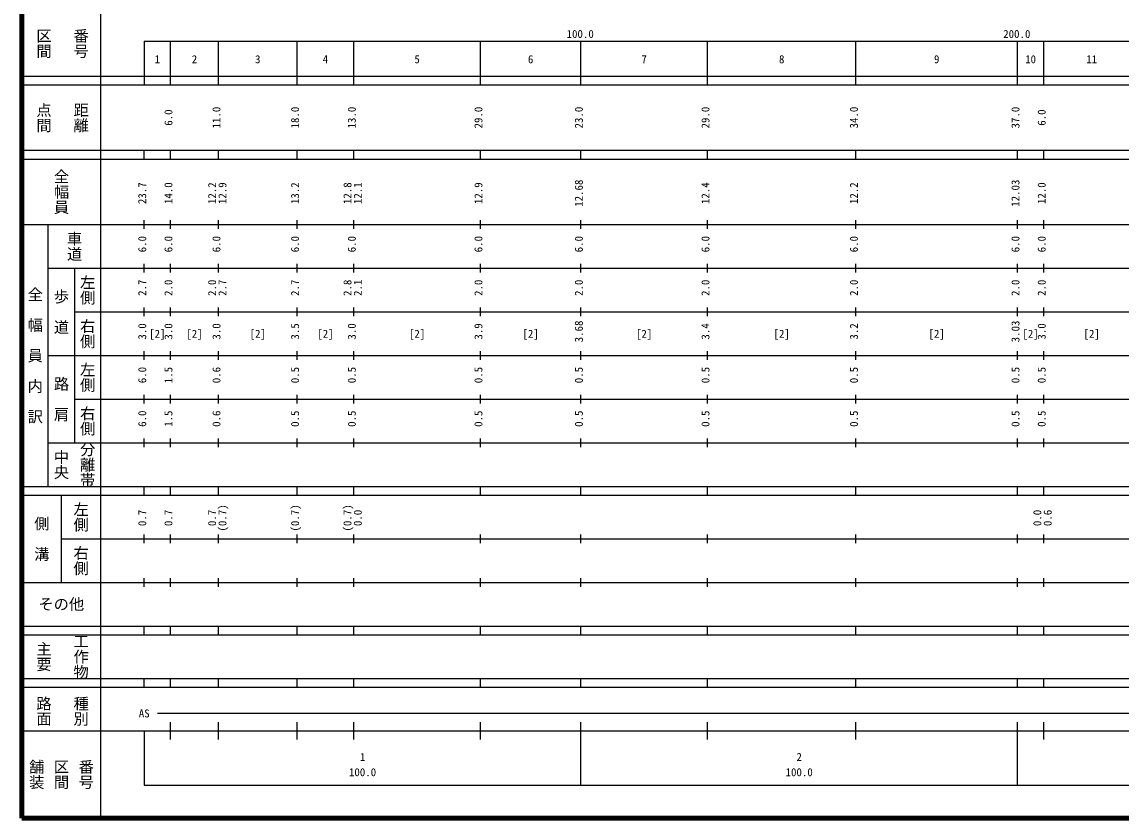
# Model space of a CAD drawing. Units: millimetres on the paper, enlarged 1000 times. Extents: x 40000 to 680000, y 20000 to 380000.
# Drawn here: x 40000 to 291714, y 20000 to 202409 of the extents above; entities that cross this region are included whole.
import ezdxf
from ezdxf.enums import TextEntityAlignment as Align

# ---------------------------------------------------------------- set-up
doc = ezdxf.new("R2010")
doc.units = ezdxf.units.MM
doc.header["$LTSCALE"] = 1000
doc.layers.add('M-TTL', color=2, linetype='Continuous', lineweight=140)
doc.layers.add('M-TTL-BAND', color=7, linetype='Continuous', lineweight=25)
doc.styles.add('@ＭＳ ゴシック', font='')
doc.styles.add('ＭＳ ゴシック', font='')
doc.styles.get('@ＭＳ ゴシック').set_extended_font_data('@MS Gothic')
doc.styles.get('ＭＳ ゴシック').set_extended_font_data('MS Gothic')

msp = doc.modelspace()

# ---------------------------------------------------------------- linework, layer by layer
at = {"layer": 'M-TTL'}
for p, q in [((40000, 380000), (40000, 20000)), ((40000, 20000), (680000, 20000))]:
    msp.add_line(p, q, dxfattribs=at)
at = {"layer": 'M-TTL-BAND'}
for p, q in [((58000, 370000), (58000, 20000)), ((68000, 198000), (579000, 198000)), ((68000, 198000), (68000, 188000)), ((74000, 188000), (74000, 198000)), ((85000, 188000), (85000, 198000)), ((103000, 188000), (103000, 198000)), ((116000, 188000), (116000, 198000)), ((145000, 188000), (145000, 198000)), ((168000, 188000), (168000, 198000)), ((197000, 188000), (197000, 198000)), ((231000, 188000), (231000, 198000)), ((268000, 188000), (268000, 198000)), ((274000, 188000), (274000, 198000)), ((40000, 190000), (579000, 190000)), ((40000, 188000), (579000, 188000)), ((40000, 173000), (579000, 173000)), ((68000, 171000), (68000, 173000)), ((74000, 171000), (74000, 173000)), ((85000, 171000), (85000, 173000)), ((103000, 171000), (103000, 173000)), ((116000, 171000), (116000, 173000)), ((145000, 171000), (145000, 173000)), ((168000, 171000), (168000, 173000)), ((197000, 171000), (197000, 173000)), ((231000, 171000), (231000, 173000)), ((268000, 171000), (268000, 173000)), ((274000, 171000), (274000, 173000)), ((40000, 171000), (579000, 171000)), ((68000, 155000), (68000, 157000)), ((74000, 155000), (74000, 157000)), ((85000, 155000), (85000, 157000)), ((103000, 155000), (103000, 157000)), ((116000, 155000), (116000, 157000)), ((145000, 155000), (145000, 157000)), ((168000, 155000), (168000, 157000)), ((197000, 155000), (197000, 157000)), ((231000, 155000), (231000, 157000)), ((268000, 155000), (268000, 157000)), ((274000, 155000), (274000, 157000)), ((40000, 156000), (579000, 156000)), ((46000, 96000), (46000, 156000)), ((46000, 146000), (579000, 146000)), ((52000, 146000), (52000, 106000)), ((68000, 145000), (68000, 147000)), ((74000, 145000), (74000, 147000)), ((85000, 145000), (85000, 147000)), ((103000, 145000), (103000, 147000)), ((116000, 145000), (116000, 147000)), ((145000, 145000), (145000, 147000)), ((168000, 145000), (168000, 147000)), ((197000, 145000), (197000, 147000)), ((231000, 145000), (231000, 147000)), ((268000, 145000), (268000, 147000)), ((274000, 145000), (274000, 147000)), ((52000, 136000), (579000, 136000)), ((68000, 135000), (68000, 137000)), ((74000, 135000), (74000, 137000)), ((85000, 135000), (85000, 137000)), ((103000, 135000), (103000, 137000)), ((116000, 135000), (116000, 137000)), ((145000, 135000), (145000, 137000)), ((168000, 135000), (168000, 137000)), ((197000, 135000), (197000, 137000)), ((231000, 135000), (231000, 137000)), ((268000, 135000), (268000, 137000)), ((274000, 135000), (274000, 137000)), ((46000, 126000), (579000, 126000)), ((68000, 125000), (68000, 127000)), ((74000, 125000), (74000, 127000)), ((85000, 125000), (85000, 127000)), ((103000, 125000), (103000, 127000)), ((116000, 125000), (116000, 127000)), ((145000, 125000), (145000, 127000)), ((168000, 125000), (168000, 127000)), ((197000, 125000), (197000, 127000)), ((231000, 125000), (231000, 127000)), ((268000, 125000), (268000, 127000)), ((274000, 125000), (274000, 127000)), ((52000, 116000), (579000, 116000)), ((68000, 115000), (68000, 117000)), ((74000, 115000), (74000, 117000)), ((85000, 115000), (85000, 117000)), ((103000, 115000), (103000, 117000)), ((116000, 115000), (116000, 117000)), ((145000, 115000), (145000, 117000)), ((168000, 115000), (168000, 117000)), ((197000, 115000), (197000, 117000)), ((231000, 115000), (231000, 117000)), ((268000, 115000), (268000, 117000)), ((274000, 115000), (274000, 117000)), ((46000, 106000), (579000, 106000)), ((68000, 105000), (68000, 107000)), ((74000, 105000), (74000, 107000)), ((85000, 105000), (85000, 107000)), ((103000, 105000), (103000, 107000)), ((116000, 105000), (116000, 107000)), ((145000, 105000), (145000, 107000)), ((168000, 105000), (168000, 107000)), ((197000, 105000), (197000, 107000)), ((231000, 105000), (231000, 107000)), ((268000, 105000), (268000, 107000)), ((274000, 105000), (274000, 107000)), ((40000, 96000), (579000, 96000)), ((68000, 94000), (68000, 96000)), ((74000, 94000), (74000, 96000)), ((85000, 94000), (85000, 96000)), ((103000, 94000), (103000, 96000)), ((116000, 94000), (116000, 96000)), ((145000, 94000), (145000, 96000)), ((168000, 94000), (168000, 96000)), ((197000, 94000), (197000, 96000)), ((231000, 94000), (231000, 96000)), ((268000, 94000), (268000, 96000)), ((274000, 94000), (274000, 96000)), ((40000, 94000), (579000, 94000)), ((49000, 94000), (49000, 74000)), ((49000, 84000), (579000, 84000)), ((68000, 83000), (68000, 85000)), ((74000, 83000), (74000, 85000)), ((85000, 83000), (85000, 85000)), ((103000, 83000), (103000, 85000)), ((116000, 83000), (116000, 85000)), ((145000, 83000), (145000, 85000)), ((168000, 83000), (168000, 85000)), ((197000, 83000), (197000, 85000)), ((231000, 83000), (231000, 85000)), ((268000, 83000), (268000, 85000)), ((274000, 83000), (274000, 85000)), ((40000, 74000), (579000, 74000)), ((68000, 73000), (68000, 75000)), ((74000, 73000), (74000, 75000)), ((85000, 73000), (85000, 75000)), ((103000, 73000), (103000, 75000)), ((116000, 73000), (116000, 75000)), ((145000, 73000), (145000, 75000)), ((168000, 73000), (168000, 75000)), ((197000, 73000), (197000, 75000)), ((231000, 73000), (231000, 75000)), ((268000, 73000), (268000, 75000)), ((274000, 73000), (274000, 75000)), ((40000, 64000), (579000, 64000)), ((68000, 62000), (68000, 64000)), ((74000, 62000), (74000, 64000)), ((85000, 62000), (85000, 64000)), ((103000, 62000), (103000, 64000)), ((116000, 62000), (116000, 64000)), ((145000, 62000), (145000, 64000)), ((168000, 62000), (168000, 64000)), ((197000, 62000), (197000, 64000)), ((231000, 62000), (231000, 64000)), ((268000, 62000), (268000, 64000)), ((274000, 62000), (274000, 64000)), ((40000, 62000), (579000, 62000)), ((40000, 52000), (579000, 52000)), ((68000, 50000), (68000, 52000)), ((74000, 50000), (74000, 52000)), ((85000, 50000), (85000, 52000)), ((103000, 50000), (103000, 52000)), ((116000, 50000), (116000, 52000)), ((145000, 50000), (145000, 52000)), ((168000, 50000), (168000, 52000)), ((197000, 50000), (197000, 52000)), ((231000, 50000), (231000, 52000)), ((268000, 50000), (268000, 52000)), ((274000, 50000), (274000, 52000)), ((40000, 50000), (579000, 50000)), ((71000, 44000), (465000, 44000)), ((74000, 38000), (74000, 42000)), ((85000, 38000), (85000, 42000)), ((103000, 38000), (103000, 42000)), ((116000, 38000), (116000, 42000)), ((145000, 38000), (145000, 42000)), ((168000, 27500), (168000, 42000)), ((197000, 38000), (197000, 42000)), ((231000, 38000), (231000, 42000)), ((268000, 27500), (268000, 42000)), ((274000, 38000), (274000, 42000)), ((40000, 40000), (579000, 40000)), ((68000, 40000), (68000, 27500)), ((68000, 27500), (579000, 27500))]:
    msp.add_line(p, q, dxfattribs=at)

# ---------------------------------------------------------------- texts
at = {"layer": 'M-TTL-BAND', "style": '@ＭＳ ゴシック'}
for s, p in [('区間', (45000, 197500)), ('番号', (53500, 197500)), ('点間', (45000, 180500)), ('距離', (53500, 180500)), ('全幅員', (49000, 163500)), ('車道', (52000, 151000)), ('左側', (55000, 141000)), ('全\u3000幅\u3000員\u3000内\u3000訳', (43000, 126000)), ('歩\u3000道', (49000, 136000)), ('右側', (55000, 131000)), ('左側', (55000, 121000)), ('路\u3000肩', (49000, 116000)), ('右側', (55000, 111000)), ('分離帯', (55000, 101000)), ('中央', (49000, 101000)), ('左側', (53500, 89000)), ('側\u3000溝', (44500, 84000)), ('右側', (53500, 79000)), ('工作物', (53500, 57000)), ('主要', (45000, 57000)), ('路面', (45000, 44500)), ('種別', (53500, 44500)), ('舗装', (43333, 30000)), ('区間', (49000, 30000)), ('番号', (54667, 30000))]:
    msp.add_text(s, height=2566, rotation=270, dxfattribs=at).set_placement(p, align=Align.MIDDLE_CENTER)
at = {"layer": 'M-TTL-BAND', "style": 'ＭＳ ゴシック'}
for s, p in [('100.0', (167844, 198195)), ('200.0', (267844, 198195)), ('1', (71000, 192405)), ('2', (79500, 192405)), ('3', (94000, 192405)), ('4', (109500, 192405)), ('5', (130500, 192405)), ('6', (156500, 192405)), ('7', (182500, 192405)), ('8', (214000, 192405)), ('9', (249500, 192405)), ('10', (271000, 192405)), ('11', (285000, 192405)), ('[2]', (71000, 129500)), ('[2]', (79500, 129500)), ('[2]', (94000, 129500)), ('[2]', (109500, 129500)), ('[2]', (130500, 129500)), ('[2]', (156500, 129500)), ('[2]', (182500, 129500)), ('[2]', (214000, 129500)), ('[2]', (249500, 129500)), ('[2]', (271000, 129500)), ('[2]', (285000, 129500)), ('AS', (68000, 42500)), ('1', (118000, 32523)), ('2', (218000, 32523)), ('100.0', (118000, 29033)), ('100.0', (218000, 29033))]:
    msp.add_text(s, height=1833, dxfattribs=at).set_placement(p, align=Align.BOTTOM_CENTER)
for s, p in [('6.0', (75000, 180500)), ('11.0', (86000, 180500)), ('18.0', (104000, 180500)), ('13.0', (117000, 180500)), ('29.0', (146000, 180500)), ('23.0', (169000, 180500)), ('29.0', (198000, 180500)), ('34.0', (232000, 180500)), ('37.0', (269000, 180500)), ('6.0', (275000, 180500)), ('12.68', (169000, 163174)), ('12.03', (269000, 163174)), ('23.7', (69000, 163174)), ('14.0', (75000, 163174)), ('12.2', (85000, 163174)), ('12.9', (87370, 163174)), ('13.2', (104000, 163174)), ('12.8', (116000, 163174)), ('12.1', (118370, 163174)), ('12.9', (146000, 163174)), ('12.4', (198000, 163174)), ('12.2', (232000, 163174)), ('12.0', (275000, 163174)), ('6.0', (69000, 151500)), ('6.0', (75000, 151500)), ('6.0', (86000, 151500)), ('6.0', (104000, 151500)), ('6.0', (117000, 151500)), ('6.0', (146000, 151500)), ('6.0', (169000, 151500)), ('6.0', (198000, 151500)), ('6.0', (232000, 151500)), ('6.0', (269000, 151500)), ('6.0', (275000, 151500)), ('2.7', (69000, 141500)), ('2.0', (75000, 141500)), ('2.0', (85000, 141500)), ('2.7', (87370, 141500)), ('2.7', (104000, 141500)), ('2.8', (116000, 141500)), ('2.1', (118370, 141500)), ('2.0', (146000, 141500)), ('2.0', (169000, 141500)), ('2.0', (198000, 141500)), ('2.0', (232000, 141500)), ('2.0', (269000, 141500)), ('2.0', (275000, 141500)), ('3.68', (169000, 131500)), ('3.03', (269000, 131500)), ('3.0', (69000, 131500)), ('3.0', (75000, 131500)), ('3.0', (86000, 131500)), ('3.5', (104000, 131500)), ('3.0', (117000, 131500)), ('3.9', (146000, 131500)), ('3.4', (198000, 131500)), ('3.2', (232000, 131500)), ('3.0', (275000, 131500)), ('6.0', (69000, 121500)), ('1.5', (75000, 121500)), ('0.6', (86000, 121500)), ('0.5', (104000, 121500)), ('0.5', (117000, 121500)), ('0.5', (146000, 121500)), ('0.5', (169000, 121500)), ('0.5', (198000, 121500)), ('0.5', (232000, 121500)), ('0.5', (269000, 121500)), ('0.5', (275000, 121500)), ('6.0', (69000, 111500)), ('1.5', (75000, 111500)), ('0.6', (86000, 111500)), ('0.5', (104000, 111500)), ('0.5', (117000, 111500)), ('0.5', (146000, 111500)), ('0.5', (169000, 111500)), ('0.5', (198000, 111500)), ('0.5', (232000, 111500)), ('0.5', (269000, 111500)), ('0.5', (275000, 111500)), ('(0.7)', (87370, 88764)), ('(0.7)', (104000, 88764)), ('(0.7)', (116000, 88764)), ('0.7', (69000, 88764)), ('0.7', (75000, 88764)), ('0.7', (85000, 88764)), ('0.0', (118370, 88764)), ('0.0', (274000, 88764)), ('0.6', (276370, 88764))]:
    msp.add_text(s, height=1833, rotation=90, dxfattribs=at).set_placement(p, align=Align.BOTTOM_CENTER)
msp.add_text('その他', height=2566, dxfattribs=at).set_placement((49000, 69000), align=Align.MIDDLE_CENTER)

doc.saveas('drawing.dxf')
